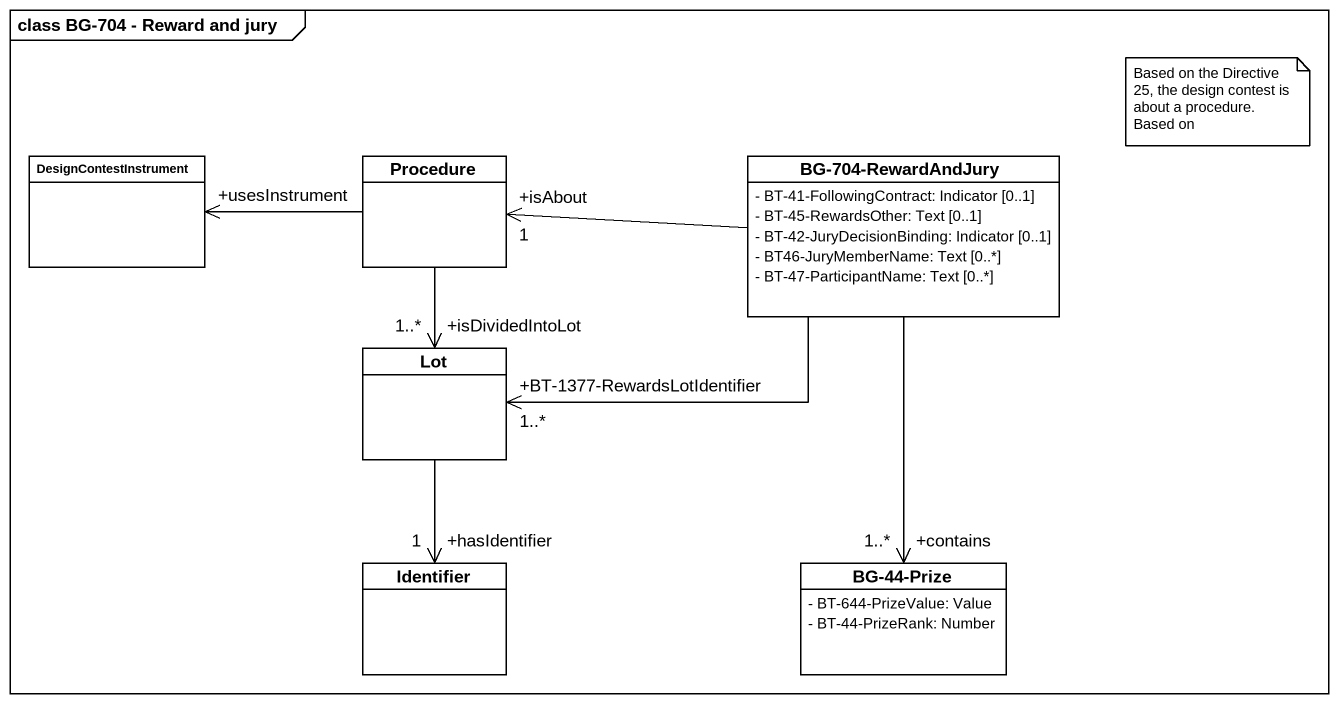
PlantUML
@startuml
mainframe class BG-704 - Reward and jury
hide circle
hide empty members
skinparam classAttributeIconSize 0
class DesignContestInstrument
class Procedure
class "BG-704-RewardAndJury" as BG_704_RewardAndJury {
  - BT-41-FollowingContract: Indicator [0..1]
  - BT-45-RewardsOther: Text [0..1]
  - BT-42-JuryDecisionBinding: Indicator [0..1]
  - BT46-JuryMemberName: Text [0..*]
  - BT-47-ParticipantName: Text [0..*]
}
class Lot
class Identifier
class "BG-44-Prize" as BG_44_Prize {
  - BT-644-PrizeValue: Value
  - BT-44-PrizeRank: Number
}
Procedure -left-> "+usesInstrument" DesignContestInstrument
Procedure --> "+isDividedIntoLot\n1..*" Lot
BG_704_RewardAndJury -left-> "+isAbout\n1" Procedure
BG_704_RewardAndJury -left-> "+BT-1377-RewardsLotIdentifier\n1..*" Lot
BG_704_RewardAndJury --> "+contains\n1..*" BG_44_Prize
Lot --> "+hasIdentifier\n1" Identifier
note as N1
  Based on the Directive 25, the design contest is about a procedure. Based on
end note
@enduml
